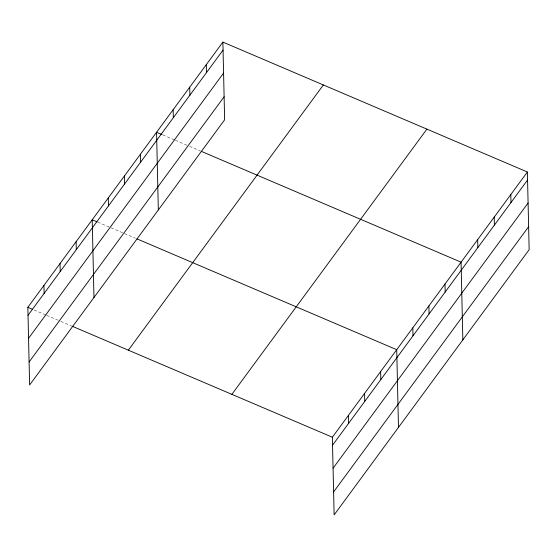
<?xml version="1.0" encoding="UTF-8"?>
<svg xmlns="http://www.w3.org/2000/svg" width="557" height="557" viewBox="0 0 557 557"><rect width="100%" height="100%" fill="white"/><g stroke="black" fill="none" stroke-linecap="round" stroke-linejoin="round"><path stroke-width="0.42" stroke-dasharray="2.79 2.09" d="M162.846 134.94L174.62 139.967M175.406 140.301L188.753 145.997M189.54 146.331L200.527 151.017M97.705 222.132L110.265 227.493M111.052 227.827L135.386 238.208M34.13 309.991L45.904 315.011M46.691 315.346L60.038 321.041M60.824 321.375L71.031 325.727"/><path stroke-width="0.84" d="M222.877 42.088L224.638 119.783L29.612 384.998L27.85 307.311L222.877 42.088L527.388 172.002L529.15 249.689L334.123 514.912L332.362 437.217L527.388 172.002M28.031 315.297L223.058 50.074M28.553 338.301L223.58 73.078M29.089 362.001L224.116 96.779M128.34 350.179L323.366 84.956M231.872 394.349L426.899 129.127M332.543 445.203L527.57 179.988M333.065 468.207L528.092 202.992M333.601 491.908L528.628 226.692M162.059 134.606L156.566 132.267L158.327 209.954M201.314 151.351L461.078 262.173L462.839 339.867M96.918 221.797L92.211 219.785L93.973 297.48M136.959 238.876L396.723 349.699L398.485 427.386M27.85 307.311L32.564 309.316M71.811 326.061L332.362 437.217M510.811 194.539L510.992 202.532M494.233 217.084L494.414 225.077M477.655 239.628L477.836 247.614M444.987 284.056L445.168 292.042M428.897 305.932L429.078 313.925M412.814 327.815L412.995 335.801M380.633 371.575L380.814 379.561M364.543 393.458L364.724 401.444M348.452 415.341L348.633 423.327M206.299 64.633L206.48 72.619M189.721 87.177L189.902 95.163M173.143 109.722L173.324 117.708M140.475 154.143L140.656 162.129M124.385 176.026L124.566 184.012M108.295 197.902L108.476 205.895M76.121 241.668L76.302 249.654M60.031 263.545L60.212 271.538M43.94 285.428L44.121 293.414"/></g></svg>
